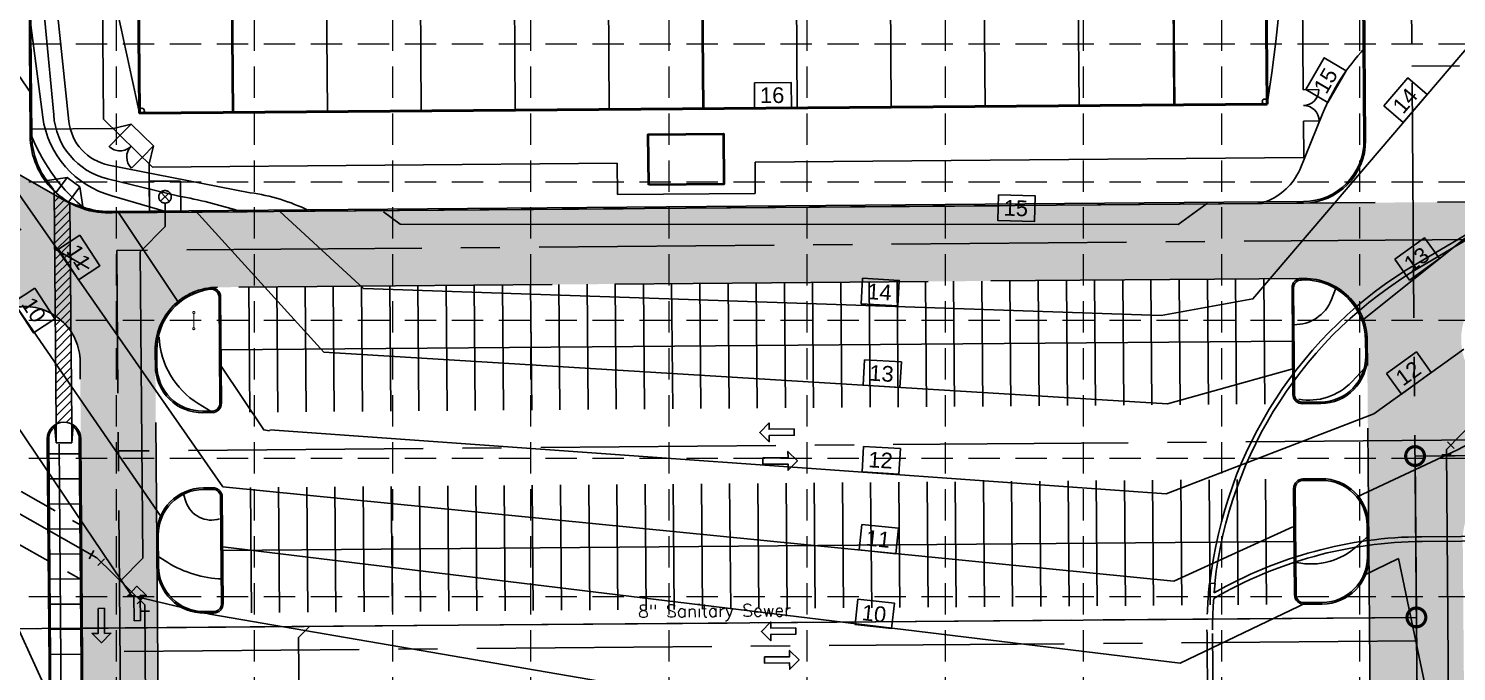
# Model space of a CAD drawing. Header units: feet. Extents: x 2467609 to 2470436, y 7119976 to 7121745.
# Drawn here: x 2468465.2 to 2468921, y 7121145.3 to 7121350.5 of the extents above; entities that cross this region are included whole.
import ezdxf
from ezdxf.enums import TextEntityAlignment as Align

# ---------------------------------------------------------------- set-up
doc = ezdxf.new("R2010")
doc.units = ezdxf.units.FT
doc.header["$LTSCALE"] = 100
doc.header["$MEASUREMENT"] = 0
for name, pattern in [('06117 BASE$0$CENTER2', [1.125, 0.75, -0.125, 0.125, -0.125]), ('06117 BASE$0$STRIPE', [1.2, 1, -0.2]), ('06117 WS Base$0$DASHED_SS3', [1.1, 1, -0.1]), ('06117 WS Base$0$HIDDEN', [0.375, 0.25, -0.125]), ('06117 WS Base$0$HIDDEN2', [0.1875, 0.125, -0.0625]), ('HIDDEN', [0.375, 0.25, -0.125]), ('SDASH', [0.15, 0.1, -0.05]), ('STRIPE', [1.2, 1, -0.2])]:
    doc.linetypes.add(name, pattern=pattern)
for name, color, linetype in [('06117 BASE$0$BLDG-Exterior', 3, 'Continuous'), ('06117 BASE$0$firelane', 8, '06117 BASE$0$STRIPE'), ('06117 BASE$0$foot-pract', 253, 'Continuous'), ('06117 BASE$0$SITE-Fence', 8, '06117 BASE$0$FENCELINE4'), ('06117 WS Base$0$CPFIT', 7, 'Continuous'), ('06117 WS Base$0$CPSEWER', 7, '06117 WS Base$0$DASHED_SS3'), ('06117 WS Base$0$CPWATER', 7, 'Continuous'), ('06117 WS Base$0$LINE-A', 1, 'Continuous'), ('06117 WS Base$0$LINE-C', 1, 'Continuous'), ('06117 WS Base$0$Wtr Esmt', 8, '06117 WS Base$0$HIDDEN'), ('06117 WS Base$0$WTR-ESMT', 8, '06117 WS Base$0$HIDDEN2'), ('CPCONT', 253, 'Continuous'), ('FIRELANE-HATCH', 253, 'STRIPE'), ('GRID', 254, 'HIDDEN'), ('proposed ec', 6, 'SDASH')]:
    doc.layers.add(name, color=color, linetype=linetype)
for name, color, linetype, lineweight in [('06117 BASE$0$C-Fence', 8, '06117 BASE$0$FENCELINE4', 40), ('06117 BASE$0$C-sidewk-strip', 253, 'Continuous', 25), ('06117 BASE$0$C-Site-Dir-Sign', 253, 'Continuous', 18), ('06117 BASE$0$CPCL', 253, '06117 BASE$0$CENTER2', 25), ('06117 BASE$0$CPCURB', 8, 'Continuous', 25), ('06117 BASE$0$CPCURB2', 8, 'Continuous', 25), ('06117 BASE$0$CPSTRIPE', 253, 'Continuous', 25), ('06117 BASE$0$CPWALK', 8, 'Continuous', 25), ('06117 BASE$0$DIR-ARROW', 8, 'Continuous', 25), ('06117 BASE$0$X-Hevy', 253, 'Continuous', 50), ('06117 BASE$0$X-Lite', 253, 'Continuous', 25)]:
    doc.layers.add(name, color=color, linetype=linetype, lineweight=lineweight)
doc.styles.add('06117 BASE$0$Standard', font='romans.shx')
doc.styles.add('C80', font='SIMPLEX.shx', dxfattribs={"height": 8})
doc.styles.get("Standard").update_dxf_attribs({"font": 'ARIAL.TTF'})
doc.linetypes.add('06117 BASE$0$FENCELINE4', pattern='A,0.5,-0.05,["x",06117 BASE$0$Standard,S=0.16,R=0,X=-0.02,Y=-0.05],-0.15', length=0.7)
pattern_1 = [(45, (0, 0), (-1.32582521472, 1.32582521472), [])]

# ---------------------------------------------------------------- blocks, each defined once
blk = doc.blocks.new('06117 BASE$0$A$C13620719')
at = {"layer": '06117 BASE$0$X-Hevy'}
for p, q in [((-4140, 0), (180, 0)), ((-4140, -1920), (-4140, 0)), ((180, -1920), (180, 0)), ((180, -1920), (-4140, -1920))]:
    blk.add_line(p, q, dxfattribs=at)
at = {"layer": '06117 BASE$0$X-Lite'}
for p, q in [((-3783, -1920), (-3783, 0)), ((-3780, -1920), (-3780, 0)), ((-3420, -1920), (-3420, 0)), ((-3060, -1920), (-3060, 0)), ((-2340, -1920), (-2340, 0)), ((-1978.5, -1920), (-1978.5, 0)), ((-1620, -1920), (-1620, 0)), ((-1260, -1920), (-1260, 0)), ((-540, -1920), (-540, 0)), ((-177, -1920), (-177, 0)), ((-174, -1920), (-174, 0)), ((-2700, -1920), (-2700, 0)), ((-1981.5, -1920), (-1981.5, 0)), ((-900, -1920), (-900, 0)), ((-3799, -640), (-3763, -640)), ((-3438, -640), (-3402, -640)), ((-3078, -640), (-3042, -640)), ((-3075, -640), (-3039, -640)), ((-2718, -640), (-2682, -640)), ((-2358, -640), (-2322, -640)), ((-2355, -640), (-2319, -640)), ((-1998, -640), (-1962, -640)), ((-1638, -640), (-1602, -640)), ((-1635, -640), (-1599, -640)), ((-1278, -640), (-1242, -640)), ((-918, -640), (-882, -640)), ((-915, -640), (-879, -640)), ((-558, -640), (-522, -640)), ((-194, -640), (-158, -640)), ((-4140, -711.9), (-4140, -711.9)), ((-4158, -816), (-4122, -816)), ((198, -816), (162, -816)), ((-4140, -966.9), (-4140, -966.9)), ((-4158, -1104), (-4122, -1104)), ((198, -1104), (162, -1104)), ((-3799, -1280), (-3763, -1280)), ((-3438, -1280), (-3402, -1280)), ((-3078, -1280), (-3042, -1280)), ((-3075, -1280), (-3039, -1280)), ((-2718, -1280), (-2682, -1280)), ((-2358, -1280), (-2322, -1280)), ((-2355, -1280), (-2319, -1280)), ((-1998, -1280), (-1962, -1280)), ((-1638, -1280), (-1602, -1280)), ((-1635, -1280), (-1599, -1280)), ((-1278, -1280), (-1242, -1280)), ((-918, -1280), (-882, -1280)), ((-915, -1280), (-879, -1280)), ((-558, -1280), (-522, -1280)), ((-194, -1280), (-158, -1280))]:
    blk.add_line(p, q, dxfattribs=at)
blk = doc.blocks.new('06117 BASE$0$A$C1C345372-flat-8')
at = {"layer": '06117 BASE$0$C-Site-Dir-Sign', "const_width": 0.333}
blk.add_lwpolyline([(2.19, 4.89), (-0.02, 0.97)], dxfattribs=at)
for points in [[(2.65, 5.01, -1), (2.07, 5.34, -1)], [(0.1, 0.52, 1), (-0.48, 0.85, 1)]]:
    blk.add_lwpolyline(points, format="xyb", close=True, dxfattribs=at)

msp = doc.modelspace()

# ---------------------------------------------------------------- hatches: boundary and pattern name
at = {"layer": '06117 BASE$0$CPSTRIPE'}
h = msp.add_hatch(dxfattribs=at)
h.set_pattern_fill('ANSI31', color=256, scale=15, style=0)
h.set_pattern_definition(pattern_1)
h.paths.add_polyline_path([(2468478.39, 7121294.91, -0.062982), (2468473.36, 7121298.66), (2468473.51, 7121280.26), (2468478.53, 7121277.41)])
h.paths.add_polyline_path([(2468478.53, 7121277.41), (2468473.51, 7121280.26), (2468473.96, 7121224.26, -0.248269), (2468478.96, 7121224.3)])
h = msp.add_hatch(dxfattribs=at)
h.set_pattern_fill('ANSI31', color=256, scale=15, style=0)
h.set_pattern_definition(pattern_1)
h.paths.add_polyline_path([(2468478.39, 7121294.91, -0.062982), (2468473.36, 7121298.66), (2468473.51, 7121280.26), (2468478.53, 7121277.41)])
h.paths.add_polyline_path([(2468478.53, 7121277.41), (2468473.51, 7121280.26), (2468473.96, 7121224.26, -0.248269), (2468478.96, 7121224.3)])
at = {"layer": 'FIRELANE-HATCH'}
h = msp.add_hatch(color=9, dxfattribs=at)
h.paths.add_polyline_path([(2468922.97, 7121187.19, -0.414214), (2468942.81, 7121207.35), (2469278.26, 7121210.08), (2469277.9, 7121254.08, -0.414214), (2469297.74, 7121274.24), (2469375.13, 7121274.87, -0.137354), (2469390.75, 7121270.64), (2469629.71, 7121128.09, -0.261956), (2469644.34, 7121102.57), (2469645.12, 7121007.13, 0.414214), (2469699.55, 7120953.58), (2469751.67, 7120954, 0.261956), (2469797.6, 7120980.33), (2469803.18, 7120989.68, 0.414214), (2469784.47, 7121063.72), (2469403.04, 7121291.25, 0.137354), (2469374.94, 7121298.87), (2468491.92, 7121291.68, -0.131652), (2468476.89, 7121295.58), (2468199.89, 7121452.51, -0.072593), (2468186.2, 7121463.15, 0.206219), (2468142.45, 7121481.57), (2467847.8, 7121479.17), (2467848.23, 7121449.17), (2468142.69, 7121451.57, -0.577353), (2468169.04, 7121406.78), (2467935.49, 7120994.55, -0.266268), (2467909.82, 7120979.34), (2467855.02, 7120978.55), (2467855.45, 7120948.56), (2467910.25, 7120949.35, 0.266268), (2467961.59, 7120979.76), (2468192.67, 7121387.64, -0.414214), (2468233.56, 7121398.96), (2468336.11, 7121340.86, -0.414214), (2468347.43, 7121299.97), (2468320.22, 7121251.95, 0.414214), (2468338.7, 7121185.16), (2468373.42, 7121165.49, 0.57735), (2468446.57, 7121208.52), (2468446.28, 7121243.96, -1), (2468481.65, 7121244.25), (2468482.67, 7121118.6, 0.414214), (2468532.07, 7121070), (2468873.9, 7121072.79, -0.414214), (2468894.07, 7121052.95), (2468895.4, 7120889.72), (2468884.83, 7120735.24, -0.392002), (2468855.14, 7120707.29), (2468450.27, 7120703.99, -0.131652), (2468375.11, 7120723.48), (2468264.21, 7120786.31, 0.463862), (2468102.32, 7120726.63, 0.45081), (2468173.2, 7120596.29), (2468276.95, 7120572.47, -0.347281), (2468315.76, 7120524.14), (2468315.82, 7120517.93), (2468339.81, 7120518.12), (2468339.76, 7120524.34, 0.347281), (2468282.32, 7120595.86), (2468178.57, 7120619.68, -0.45081), (2468124.87, 7120718.42, -0.463862), (2468252.38, 7120765.43), (2468363.28, 7120702.6, 0.131652), (2468450.47, 7120679.99), (2468832.08, 7120683.1, -0.414214), (2468867.36, 7120648.39), (2468868.39, 7120522.43), (2468892.38, 7120522.62), (2468891.26, 7120660.62), (2468903.26, 7120660.72), (2468904.38, 7120522.72), (2468928.38, 7120522.92)])
h.paths.add_polyline_path([(2468873.66, 7121102.78), (2468531.82, 7121100, -0.414214), (2468506.62, 7121124.8), (2468505.62, 7121247.79, -0.414214), (2468525.46, 7121267.95), (2468872.29, 7121270.78, -0.414214), (2468892.45, 7121250.94), (2468893.5, 7121122.95, -0.414214)], flags=16)
h.paths.add_polyline_path([(2468942.29, 7121271.35), (2469233.74, 7121273.72, -1), (2469234.06, 7121233.72), (2468942.62, 7121231.35, -1)], flags=16)
h.paths.add_polyline_path([(2468385.25, 7121186.37), (2468350.53, 7121206.04, -0.414214), (2468341.1, 7121240.12), (2468370.77, 7121292.49, -0.414214), (2468404.85, 7121301.92), (2468409.33, 7121299.38, -0.267949), (2468422.01, 7121277.83), (2468422.57, 7121208.33, -0.57735)], flags=16)
h.paths.add_polyline_path([(2469698.85, 7121086.85), (2469772.17, 7121043.11, -0.414214), (2469782.57, 7121001.98), (2469776.99, 7120992.63, -0.261956), (2469751.47, 7120978), (2469699.36, 7120977.57, -0.414214), (2469669.11, 7121007.33), (2469668.61, 7121069.51, -0.584841)], flags=16)

# ---------------------------------------------------------------- linework, layer by layer
at = {"layer": '06117 BASE$0$C-Fence', "linetype": 'Continuous'}
msp.add_lwpolyline([(2468663.13, 7121300.7), (2468663, 7121316.7), (2468687, 7121316.9), (2468687.13, 7121300.9)], close=True, dxfattribs=at)
msp.add_lwpolyline([(2468663.13, 7121300.7), (2468663, 7121316.7), (2468687, 7121316.9), (2468687.13, 7121300.9)], close=True, dxfattribs=at)
at = {"layer": '06117 BASE$0$C-sidewk-strip'}
for p, q in [((2468481.39, 7121214.83), (2468471.64, 7121214.75)), ((2468481.39, 7121214.83), (2468471.64, 7121214.75)), ((2468476.32, 7121049.73), (2468474.95, 7121217.84)), ((2468476.32, 7121049.73), (2468474.95, 7121217.84)), ((2468481.45, 7121206.83), (2468471.71, 7121206.75)), ((2468481.45, 7121206.83), (2468471.71, 7121206.75)), ((2468481.52, 7121198.83), (2468471.77, 7121198.75)), ((2468481.52, 7121198.83), (2468471.77, 7121198.75)), ((2468481.58, 7121190.83), (2468471.84, 7121190.75)), ((2468481.58, 7121190.83), (2468471.84, 7121190.75)), ((2468481.65, 7121182.83), (2468471.9, 7121182.75)), ((2468481.65, 7121182.83), (2468471.9, 7121182.75)), ((2468481.71, 7121174.83), (2468471.97, 7121174.75)), ((2468481.71, 7121174.83), (2468471.97, 7121174.75)), ((2468481.78, 7121166.83), (2468472.03, 7121166.75)), ((2468481.78, 7121166.83), (2468472.03, 7121166.75)), ((2468481.84, 7121158.83), (2468472.1, 7121158.75)), ((2468481.84, 7121158.83), (2468472.1, 7121158.75)), ((2468481.91, 7121150.83), (2468472.16, 7121150.75)), ((2468481.91, 7121150.83), (2468472.16, 7121150.75))]:
    msp.add_line(p, q, dxfattribs=at)
at = {"layer": '06117 BASE$0$CPCL'}
for p, q in [((2468911.98, 7120695.75), (2468905.89, 7121442.56)), ((2468911.98, 7120695.75), (2468905.89, 7121442.56)), ((2468201.8, 7121434.19), (2468493.45, 7121268.96)), ((2468201.8, 7121434.19), (2468493.45, 7121268.96)), ((2469259.45, 7121341.43), (2468906.74, 7121338.56)), ((2469259.45, 7121341.43), (2468906.74, 7121338.56)), ((2469265.64, 7121285.98), (2468493.36, 7121279.69)), ((2469265.64, 7121285.98), (2468493.36, 7121279.69)), ((2468494.65, 7121121.7), (2468493.36, 7121279.69)), ((2468494.65, 7121121.7), (2468493.36, 7121279.69)), ((2469266.16, 7121221.98), (2468493.88, 7121215.7)), ((2469266.16, 7121221.98), (2468493.88, 7121215.7)), ((2468908.24, 7121155.07), (2468494.4, 7121151.7)), ((2468908.24, 7121155.07), (2468494.4, 7121151.7))]:
    msp.add_line(p, q, dxfattribs=at)
at = {"layer": '06117 BASE$0$CPCURB'}
for p, q in [((2468891.93, 7121314.94), (2468890.89, 7121442.44)), ((2468891.93, 7121314.94), (2468890.89, 7121442.44)), ((2468465.69, 7121316.47), (2468464.69, 7121440.2)), ((2468465.69, 7121316.47), (2468464.69, 7121440.2)), ((2468872.1, 7121294.78), (2468490.9, 7121291.67)), ((2468872.1, 7121294.78), (2468490.9, 7121291.67)), ((2468872.29, 7121270.78), (2468871.44, 7121270.77)), ((2468872.29, 7121270.78), (2468871.44, 7121270.77)), ((2468526.76, 7121230.96), (2468526.48, 7121264.84)), ((2468526.76, 7121230.96), (2468526.48, 7121264.84)), ((2468868.75, 7121233.75), (2468868.47, 7121267.75)), ((2468868.75, 7121233.75), (2468868.47, 7121267.75)), ((2468892.49, 7121245.94), (2468892.45, 7121250.94)), ((2468892.49, 7121245.94), (2468892.45, 7121250.94)), ((2468505.66, 7121242.79), (2468505.62, 7121247.79)), ((2468505.66, 7121242.79), (2468505.62, 7121247.79)), ((2468523.78, 7121227.94), (2468520.78, 7121227.92)), ((2468523.78, 7121227.94), (2468520.78, 7121227.92)), ((2468877.62, 7121230.82), (2468871.77, 7121230.77)), ((2468877.62, 7121230.82), (2468871.77, 7121230.77)), ((2468472.03, 7121111.87), (2468471.16, 7121219.51)), ((2468472.03, 7121111.87), (2468471.16, 7121219.51)), ((2468482.78, 7121105.6), (2468481.85, 7121219.6)), ((2468482.78, 7121105.6), (2468481.85, 7121219.6)), ((2468877.81, 7121206.82), (2468871.97, 7121206.77)), ((2468877.81, 7121206.82), (2468871.97, 7121206.77)), ((2468523.98, 7121203.94), (2468520.98, 7121203.92)), ((2468523.98, 7121203.94), (2468520.98, 7121203.92)), ((2468527.28, 7121166.97), (2468527, 7121200.96)), ((2468527.28, 7121166.97), (2468527, 7121200.96)), ((2468869.27, 7121169.75), (2468868.99, 7121203.75)), ((2468869.27, 7121169.75), (2468868.99, 7121203.75)), ((2468893.02, 7121181.94), (2468892.93, 7121191.94)), ((2468893.02, 7121181.94), (2468892.93, 7121191.94)), ((2468506.18, 7121178.79), (2468506.1, 7121188.79)), ((2468506.18, 7121178.79), (2468506.1, 7121188.79)), ((2468524.3, 7121163.94), (2468521.3, 7121163.92)), ((2468524.3, 7121163.94), (2468521.3, 7121163.92)), ((2468878.14, 7121166.82), (2468872.29, 7121166.78)), ((2468878.14, 7121166.82), (2468872.29, 7121166.78))]:
    msp.add_line(p, q, dxfattribs=at)
for centre, radius, start, end in [((2468490.69, 7121316.67), 25, 180.4665, 270.4665), ((2468490.69, 7121316.67), 25, 180.4665, 270.4665), ((2468871.93, 7121314.78), 20, 270.4665, 0.4665), ((2468871.93, 7121314.78), 20, 270.4665, 0.4665), ((2468871.47, 7121267.77), 3, 90.4665, 180.4665), ((2468871.47, 7121267.77), 3, 90.4665, 180.4665), ((2468872.45, 7121250.78), 20, 0.4665, 90.4665), ((2468872.45, 7121250.78), 20, 0.4665, 90.4665), ((2468525.62, 7121247.96), 20, 97.2229, 180.4665), ((2468525.62, 7121247.96), 20, 97.2229, 180.4665), ((2468523.48, 7121264.82), 3, 0.4665, 97.2229), ((2468523.48, 7121264.82), 3, 0.4665, 97.2229), ((2468520.66, 7121242.91), 15, 180.4665, 270.4665), ((2468520.66, 7121242.91), 15, 180.4665, 270.4665), ((2468877.5, 7121245.82), 15, 270.4665, 0.4665), ((2468877.5, 7121245.82), 15, 270.4665, 0.4665), ((2468871.75, 7121233.77), 3, 180.4665, 270.4665), ((2468871.75, 7121233.77), 3, 180.4665, 270.4665), ((2468523.76, 7121230.94), 3, 270.4665, 0.4665), ((2468523.76, 7121230.94), 3, 270.4665, 0.4665), ((2468476.5, 7121219.55), 5.35, 0.4665, 180.4665), ((2468476.5, 7121219.55), 5.35, 0.4665, 180.4665), ((2468871.99, 7121203.77), 3, 90.4665, 180.4665), ((2468871.99, 7121203.77), 3, 90.4665, 180.4665), ((2468877.93, 7121191.82), 15, 0.4665, 90.4665), ((2468877.93, 7121191.82), 15, 0.4665, 90.4665), ((2468521.1, 7121188.92), 15, 90.4665, 180.4665), ((2468521.1, 7121188.92), 15, 90.4665, 180.4665), ((2468524, 7121200.94), 3, 0.4665, 90.4665), ((2468524, 7121200.94), 3, 0.4665, 90.4665), ((2468521.18, 7121178.92), 15, 180.4665, 270.4665), ((2468521.18, 7121178.92), 15, 180.4665, 270.4665), ((2468878.02, 7121181.82), 15, 270.4665, 0.4665), ((2468878.02, 7121181.82), 15, 270.4665, 0.4665), ((2468872.27, 7121169.78), 3, 180.4665, 270.4665), ((2468872.27, 7121169.78), 3, 180.4665, 270.4665), ((2468524.28, 7121166.94), 3, 270.4665, 0.4665), ((2468524.28, 7121166.94), 3, 270.4665, 0.4665)]:
    msp.add_arc(centre, radius, start, end, dxfattribs=at)
at = {"layer": '06117 BASE$0$CPCURB2'}
for p, q in [((2468891.43, 7121314.94), (2468890.39, 7121442.43)), ((2468891.43, 7121314.94), (2468890.39, 7121442.43)), ((2468466.19, 7121316.47), (2468465.19, 7121440.2)), ((2468466.19, 7121316.47), (2468465.19, 7121440.2)), ((2468872.09, 7121295.28), (2468490.89, 7121292.17)), ((2468872.09, 7121295.28), (2468490.89, 7121292.17)), ((2468872.3, 7121270.28), (2468871.45, 7121270.27)), ((2468872.3, 7121270.28), (2468871.45, 7121270.27)), ((2468526.26, 7121230.96), (2468525.98, 7121264.84)), ((2468526.26, 7121230.96), (2468525.98, 7121264.84)), ((2468869.25, 7121233.75), (2468868.97, 7121267.75)), ((2468869.25, 7121233.75), (2468868.97, 7121267.75)), ((2468891.99, 7121245.94), (2468891.95, 7121250.94)), ((2468891.99, 7121245.94), (2468891.95, 7121250.94)), ((2468506.16, 7121242.8), (2468506.12, 7121247.8)), ((2468506.16, 7121242.8), (2468506.12, 7121247.8)), ((2468523.78, 7121228.44), (2468520.78, 7121228.42)), ((2468523.78, 7121228.44), (2468520.78, 7121228.42)), ((2468877.61, 7121231.32), (2468871.77, 7121231.27)), ((2468877.61, 7121231.32), (2468871.77, 7121231.27)), ((2468472.53, 7121111.87), (2468471.66, 7121219.51)), ((2468472.53, 7121111.87), (2468471.66, 7121219.51)), ((2468482.28, 7121105.6), (2468481.35, 7121219.59)), ((2468482.28, 7121105.6), (2468481.35, 7121219.59)), ((2468877.82, 7121206.32), (2468871.97, 7121206.27)), ((2468877.82, 7121206.32), (2468871.97, 7121206.27)), ((2468523.98, 7121203.44), (2468520.98, 7121203.42)), ((2468523.98, 7121203.44), (2468520.98, 7121203.42)), ((2468526.78, 7121166.96), (2468526.5, 7121200.96)), ((2468526.78, 7121166.96), (2468526.5, 7121200.96)), ((2468869.77, 7121169.75), (2468869.49, 7121203.75)), ((2468869.77, 7121169.75), (2468869.49, 7121203.75)), ((2468892.52, 7121181.94), (2468892.43, 7121191.94)), ((2468892.52, 7121181.94), (2468892.43, 7121191.94)), ((2468506.68, 7121178.8), (2468506.6, 7121188.8)), ((2468506.68, 7121178.8), (2468506.6, 7121188.8)), ((2468524.3, 7121164.44), (2468521.3, 7121164.42)), ((2468524.3, 7121164.44), (2468521.3, 7121164.42)), ((2468878.13, 7121167.32), (2468872.29, 7121167.28)), ((2468878.13, 7121167.32), (2468872.29, 7121167.28))]:
    msp.add_line(p, q, dxfattribs=at)
for centre, radius, start, end in [((2468490.69, 7121316.67), 24.5, 180.4665, 216.8595), ((2468490.69, 7121316.67), 24.5, 180.4665, 216.8595), ((2468871.93, 7121314.78), 19.5, 270.4665, 0.4665), ((2468871.93, 7121314.78), 19.5, 270.4665, 0.4665), ((2468520.76, 7121335.66), 60.01, 214.1413, 218.7207), ((2468520.76, 7121335.66), 60.01, 214.1413, 218.7207), ((2468495.83, 7121339.39), 47.7, 248.001, 253.7626), ((2468495.83, 7121339.39), 47.7, 248.001, 253.7626), ((2468490.69, 7121316.67), 24.5, 250.4533, 270.4665), ((2468490.69, 7121316.67), 24.5, 250.4533, 270.4665), ((2468871.47, 7121267.77), 2.5, 90.4665, 180.4665), ((2468871.47, 7121267.77), 2.5, 90.4665, 180.4665), ((2468872.45, 7121250.78), 19.5, 0.4665, 90.4665), ((2468872.45, 7121250.78), 19.5, 0.4665, 90.4665), ((2468525.62, 7121247.96), 19.5, 97.2229, 180.4665), ((2468525.62, 7121247.96), 19.5, 97.2229, 180.4665), ((2468523.48, 7121264.82), 2.5, 0.4665, 97.2229), ((2468523.48, 7121264.82), 2.5, 0.4665, 97.2229), ((2468520.66, 7121242.91), 14.5, 180.4665, 270.4665), ((2468520.66, 7121242.91), 14.5, 180.4665, 270.4665), ((2468877.5, 7121245.82), 14.5, 270.4665, 0.4665), ((2468877.5, 7121245.82), 14.5, 270.4665, 0.4665), ((2468871.75, 7121233.77), 2.5, 180.4665, 270.4665), ((2468871.75, 7121233.77), 2.5, 180.4665, 270.4665), ((2468523.76, 7121230.94), 2.5, 270.4665, 0.4665), ((2468523.76, 7121230.94), 2.5, 270.4665, 0.4665), ((2468476.5, 7121219.55), 4.85, 127.9431, 180.4665), ((2468476.5, 7121219.55), 4.85, 127.9431, 180.4665), ((2468476.5, 7121219.55), 4.85, 0.4665, 52.99), ((2468476.5, 7121219.55), 4.85, 0.4665, 52.99), ((2468871.99, 7121203.77), 2.5, 90.4665, 180.4665), ((2468871.99, 7121203.77), 2.5, 90.4665, 180.4665), ((2468877.93, 7121191.82), 14.5, 0.4665, 90.4665), ((2468877.93, 7121191.82), 14.5, 0.4665, 90.4665), ((2468521.1, 7121188.92), 14.5, 90.4665, 180.4665), ((2468521.1, 7121188.92), 14.5, 90.4665, 180.4665), ((2468524, 7121200.94), 2.5, 0.4665, 90.4665), ((2468524, 7121200.94), 2.5, 0.4665, 90.4665), ((2468521.18, 7121178.92), 14.5, 180.4665, 270.4665), ((2468521.18, 7121178.92), 14.5, 180.4665, 270.4665), ((2468878.02, 7121181.82), 14.5, 270.4665, 0.4665), ((2468878.02, 7121181.82), 14.5, 270.4665, 0.4665), ((2468872.27, 7121169.78), 2.5, 180.4665, 270.4665), ((2468872.27, 7121169.78), 2.5, 180.4665, 270.4665), ((2468524.28, 7121166.94), 2.5, 270.4665, 0.4665), ((2468524.28, 7121166.94), 2.5, 270.4665, 0.4665)]:
    msp.add_arc(centre, radius, start, end, dxfattribs=at)
at = {"layer": '06117 BASE$0$CPSTRIPE'}
for p, q in [((2468473.96, 7121224.26), (2468473.36, 7121298.66)), ((2468473.96, 7121224.26), (2468473.36, 7121298.66)), ((2468478.96, 7121224.3), (2468478.39, 7121294.91)), ((2468478.96, 7121224.3), (2468478.39, 7121294.91)), ((2468625.78, 7121228.77), (2468625.45, 7121268.77)), ((2468625.78, 7121228.77), (2468625.45, 7121268.77)), ((2468634.78, 7121228.84), (2468634.45, 7121268.84)), ((2468634.78, 7121228.84), (2468634.45, 7121268.84)), ((2468643.78, 7121228.92), (2468643.45, 7121268.92)), ((2468643.78, 7121228.92), (2468643.45, 7121268.92)), ((2468652.78, 7121228.99), (2468652.45, 7121268.99)), ((2468652.78, 7121228.99), (2468652.45, 7121268.99)), ((2468661.78, 7121229.06), (2468661.45, 7121269.06)), ((2468661.78, 7121229.06), (2468661.45, 7121269.06)), ((2468670.78, 7121229.14), (2468670.45, 7121269.14)), ((2468670.78, 7121229.14), (2468670.45, 7121269.14)), ((2468679.78, 7121229.21), (2468679.45, 7121269.21)), ((2468679.78, 7121229.21), (2468679.45, 7121269.21)), ((2468688.78, 7121229.28), (2468688.45, 7121269.28)), ((2468688.78, 7121229.28), (2468688.45, 7121269.28)), ((2468697.78, 7121229.36), (2468697.45, 7121269.35)), ((2468697.78, 7121229.36), (2468697.45, 7121269.35)), ((2468706.78, 7121229.43), (2468706.45, 7121269.43)), ((2468706.78, 7121229.43), (2468706.45, 7121269.43)), ((2468715.77, 7121229.5), (2468715.45, 7121269.5)), ((2468715.77, 7121229.5), (2468715.45, 7121269.5)), ((2468724.77, 7121229.58), (2468724.45, 7121269.57)), ((2468724.77, 7121229.58), (2468724.45, 7121269.57)), ((2468733.77, 7121229.65), (2468733.45, 7121269.65)), ((2468733.77, 7121229.65), (2468733.45, 7121269.65)), ((2468742.77, 7121229.72), (2468742.45, 7121269.72)), ((2468742.77, 7121229.72), (2468742.45, 7121269.72)), ((2468751.77, 7121229.8), (2468751.45, 7121269.79)), ((2468751.77, 7121229.8), (2468751.45, 7121269.79)), ((2468760.77, 7121229.87), (2468760.45, 7121269.87)), ((2468760.77, 7121229.87), (2468760.45, 7121269.87)), ((2468769.77, 7121229.94), (2468769.45, 7121269.94)), ((2468769.77, 7121229.94), (2468769.45, 7121269.94)), ((2468778.77, 7121230.02), (2468778.45, 7121270.01)), ((2468778.77, 7121230.02), (2468778.45, 7121270.01)), ((2468787.77, 7121230.09), (2468787.45, 7121270.09)), ((2468787.77, 7121230.09), (2468787.45, 7121270.09)), ((2468796.77, 7121230.16), (2468796.45, 7121270.16)), ((2468796.77, 7121230.16), (2468796.45, 7121270.16)), ((2468805.77, 7121230.24), (2468805.45, 7121270.23)), ((2468805.77, 7121230.24), (2468805.45, 7121270.23)), ((2468814.77, 7121230.31), (2468814.45, 7121270.31)), ((2468814.77, 7121230.31), (2468814.45, 7121270.31)), ((2468823.77, 7121230.38), (2468823.45, 7121270.38)), ((2468823.77, 7121230.38), (2468823.45, 7121270.38)), ((2468832.77, 7121230.46), (2468832.45, 7121270.45)), ((2468832.77, 7121230.46), (2468832.45, 7121270.45)), ((2468841.77, 7121230.53), (2468841.45, 7121270.53)), ((2468841.77, 7121230.53), (2468841.45, 7121270.53)), ((2468850.77, 7121230.6), (2468850.44, 7121270.6)), ((2468850.77, 7121230.6), (2468850.44, 7121270.6)), ((2468859.77, 7121230.68), (2468859.44, 7121270.67)), ((2468859.77, 7121230.68), (2468859.44, 7121270.67)), ((2468535.78, 7121228.04), (2468535.46, 7121268.04)), ((2468535.78, 7121228.04), (2468535.46, 7121268.04)), ((2468544.78, 7121228.11), (2468544.45, 7121268.11)), ((2468544.78, 7121228.11), (2468544.45, 7121268.11)), ((2468553.78, 7121228.18), (2468553.45, 7121268.18)), ((2468553.78, 7121228.18), (2468553.45, 7121268.18)), ((2468562.78, 7121228.26), (2468562.45, 7121268.26)), ((2468562.78, 7121228.26), (2468562.45, 7121268.26)), ((2468571.78, 7121228.33), (2468571.45, 7121268.33)), ((2468571.78, 7121228.33), (2468571.45, 7121268.33)), ((2468580.78, 7121228.4), (2468580.45, 7121268.4)), ((2468580.78, 7121228.4), (2468580.45, 7121268.4)), ((2468589.78, 7121228.48), (2468589.45, 7121268.48)), ((2468589.78, 7121228.48), (2468589.45, 7121268.48)), ((2468598.78, 7121228.55), (2468598.45, 7121268.55)), ((2468598.78, 7121228.55), (2468598.45, 7121268.55)), ((2468607.78, 7121228.62), (2468607.45, 7121268.62)), ((2468607.78, 7121228.62), (2468607.45, 7121268.62)), ((2468616.78, 7121228.7), (2468616.45, 7121268.7)), ((2468616.78, 7121228.7), (2468616.45, 7121268.7)), ((2468868.61, 7121250.75), (2468526.62, 7121247.96)), ((2468868.61, 7121250.75), (2468526.62, 7121247.96)), ((2468653.3, 7121164.99), (2468652.97, 7121204.99)), ((2468653.3, 7121164.99), (2468652.97, 7121204.99)), ((2468662.3, 7121165.07), (2468661.97, 7121205.06)), ((2468662.3, 7121165.07), (2468661.97, 7121205.06)), ((2468671.3, 7121165.14), (2468670.97, 7121205.14)), ((2468671.3, 7121165.14), (2468670.97, 7121205.14)), ((2468680.3, 7121165.21), (2468679.97, 7121205.21)), ((2468680.3, 7121165.21), (2468679.97, 7121205.21)), ((2468689.3, 7121165.29), (2468688.97, 7121205.28)), ((2468689.3, 7121165.29), (2468688.97, 7121205.28)), ((2468698.3, 7121165.36), (2468697.97, 7121205.36)), ((2468698.3, 7121165.36), (2468697.97, 7121205.36)), ((2468707.3, 7121165.43), (2468706.97, 7121205.43)), ((2468707.3, 7121165.43), (2468706.97, 7121205.43)), ((2468716.3, 7121165.5), (2468715.97, 7121205.5)), ((2468716.3, 7121165.5), (2468715.97, 7121205.5)), ((2468725.3, 7121165.58), (2468724.97, 7121205.58)), ((2468725.3, 7121165.58), (2468724.97, 7121205.58)), ((2468734.3, 7121165.65), (2468733.97, 7121205.65)), ((2468734.3, 7121165.65), (2468733.97, 7121205.65)), ((2468743.3, 7121165.72), (2468742.97, 7121205.72)), ((2468743.3, 7121165.72), (2468742.97, 7121205.72)), ((2468752.29, 7121165.8), (2468751.97, 7121205.8)), ((2468752.29, 7121165.8), (2468751.97, 7121205.8)), ((2468761.29, 7121165.87), (2468760.97, 7121205.87)), ((2468761.29, 7121165.87), (2468760.97, 7121205.87)), ((2468770.29, 7121165.94), (2468769.97, 7121205.94)), ((2468770.29, 7121165.94), (2468769.97, 7121205.94)), ((2468779.29, 7121166.02), (2468778.97, 7121206.02)), ((2468779.29, 7121166.02), (2468778.97, 7121206.02)), ((2468788.29, 7121166.09), (2468787.97, 7121206.09)), ((2468788.29, 7121166.09), (2468787.97, 7121206.09)), ((2468797.29, 7121166.16), (2468796.97, 7121206.16)), ((2468797.29, 7121166.16), (2468796.97, 7121206.16)), ((2468806.29, 7121166.24), (2468805.97, 7121206.24)), ((2468806.29, 7121166.24), (2468805.97, 7121206.24)), ((2468815.29, 7121166.31), (2468814.97, 7121206.31)), ((2468815.29, 7121166.31), (2468814.97, 7121206.31)), ((2468824.29, 7121166.38), (2468823.97, 7121206.38)), ((2468824.29, 7121166.38), (2468823.97, 7121206.38)), ((2468833.29, 7121166.46), (2468832.97, 7121206.46)), ((2468833.29, 7121166.46), (2468832.97, 7121206.46)), ((2468842.29, 7121166.53), (2468841.97, 7121206.53)), ((2468842.29, 7121166.53), (2468841.97, 7121206.53)), ((2468851.29, 7121166.6), (2468850.97, 7121206.6)), ((2468851.29, 7121166.6), (2468850.97, 7121206.6)), ((2468860.29, 7121166.68), (2468859.97, 7121206.68)), ((2468860.29, 7121166.68), (2468859.97, 7121206.68)), ((2468536.3, 7121164.04), (2468535.98, 7121204.04)), ((2468536.3, 7121164.04), (2468535.98, 7121204.04)), ((2468545.3, 7121164.11), (2468544.98, 7121204.11)), ((2468545.3, 7121164.11), (2468544.98, 7121204.11)), ((2468554.3, 7121164.19), (2468553.98, 7121204.18)), ((2468554.3, 7121164.19), (2468553.98, 7121204.18)), ((2468563.3, 7121164.26), (2468562.98, 7121204.26)), ((2468563.3, 7121164.26), (2468562.98, 7121204.26)), ((2468572.3, 7121164.33), (2468571.98, 7121204.33)), ((2468572.3, 7121164.33), (2468571.98, 7121204.33)), ((2468581.3, 7121164.41), (2468580.97, 7121204.4)), ((2468581.3, 7121164.41), (2468580.97, 7121204.4)), ((2468590.3, 7121164.48), (2468589.97, 7121204.48)), ((2468590.3, 7121164.48), (2468589.97, 7121204.48)), ((2468599.3, 7121164.55), (2468598.97, 7121204.55)), ((2468599.3, 7121164.55), (2468598.97, 7121204.55)), ((2468608.3, 7121164.63), (2468607.97, 7121204.62)), ((2468608.3, 7121164.63), (2468607.97, 7121204.62)), ((2468617.3, 7121164.7), (2468616.97, 7121204.7)), ((2468617.3, 7121164.7), (2468616.97, 7121204.7)), ((2468626.3, 7121164.77), (2468625.97, 7121204.77)), ((2468626.3, 7121164.77), (2468625.97, 7121204.77)), ((2468635.3, 7121164.85), (2468634.97, 7121204.84)), ((2468635.3, 7121164.85), (2468634.97, 7121204.84)), ((2468644.3, 7121164.92), (2468643.97, 7121204.92)), ((2468644.3, 7121164.92), (2468643.97, 7121204.92)), ((2468869.13, 7121186.75), (2468527.14, 7121183.97)), ((2468869.13, 7121186.75), (2468527.14, 7121183.97))]:
    msp.add_line(p, q, dxfattribs=at)
at = {"layer": '06117 BASE$0$CPWALK', "linetype": 'Continuous'}
for p, q in [((2468492.26, 7121318.61), (2468497.9, 7121320.07)), ((2468492.26, 7121318.61), (2468497.9, 7121320.07)), ((2468494.39, 7121316.51), (2468497.9, 7121320.07)), ((2468494.39, 7121316.51), (2468497.9, 7121320.07)), ((2468497.9, 7121320.07), (2468505.03, 7121313.06)), ((2468497.9, 7121320.07), (2468505.03, 7121313.06)), ((2468492.26, 7121318.61), (2468466.18, 7121318.4)), ((2468492.26, 7121318.61), (2468466.18, 7121318.4)), ((2468501.52, 7121309.49), (2468505.03, 7121313.06)), ((2468501.52, 7121309.49), (2468505.03, 7121313.06)), ((2468503.66, 7121307.39), (2468505.03, 7121313.06)), ((2468503.66, 7121307.39), (2468505.03, 7121313.06)), ((2468503.78, 7121292.28), (2468503.66, 7121307.39)), ((2468503.78, 7121292.28), (2468503.66, 7121307.39))]:
    msp.add_line(p, q, dxfattribs=at)
at = {"layer": '06117 BASE$0$CPWALK'}
for p, q in [((2468477.49, 7121302.95), (2468470.53, 7121301.89)), ((2468477.49, 7121302.95), (2468470.53, 7121301.89)), ((2468477.49, 7121302.95), (2468473.94, 7121298.12)), ((2468477.49, 7121302.95), (2468473.94, 7121298.12)), ((2468477.49, 7121302.95), (2468481.52, 7121299.99)), ((2468477.49, 7121302.95), (2468481.52, 7121299.99)), ((2468481.52, 7121299.99), (2468477.96, 7121295.16)), ((2468481.52, 7121299.99), (2468477.96, 7121295.16)), ((2468481.52, 7121299.99), (2468482.58, 7121293.03)), ((2468481.52, 7121299.99), (2468482.58, 7121293.03)), ((2468474.01, 7121218.26), (2468473.47, 7121223.95)), ((2468474.01, 7121218.26), (2468473.47, 7121223.95)), ((2468474.01, 7121218.26), (2468473.96, 7121224.26)), ((2468474.01, 7121218.26), (2468473.96, 7121224.26)), ((2468479.01, 7121218.3), (2468478.96, 7121224.3)), ((2468479.01, 7121218.3), (2468478.96, 7121224.3)), ((2468479.01, 7121218.3), (2468479.47, 7121224)), ((2468479.01, 7121218.3), (2468479.47, 7121224)), ((2468479.01, 7121218.3), (2468474.01, 7121218.26)), ((2468479.01, 7121218.3), (2468474.01, 7121218.26))]:
    msp.add_line(p, q, dxfattribs=at)
for points in [[(2468476.66, 7121297.6, 0, 0.52, 0), (2468477.61, 7121298.88, 0, 0, 0), (2468479.07, 7121300.88, 0, 0, 0)], [(2468476.66, 7121297.6, 0, 0.52, 0), (2468477.61, 7121298.88, 0, 0, 0), (2468479.07, 7121300.88, 0, 0, 0)], [(2468476.54, 7121223.37, 0, 0.52, 0), (2468476.53, 7121221.77, 0, 0, 0), (2468476.54, 7121219.3, 0, 0, 0)], [(2468476.54, 7121223.37, 0, 0.52, 0), (2468476.53, 7121221.77, 0, 0, 0), (2468476.54, 7121219.3, 0, 0, 0)]]:
    msp.add_lwpolyline(points, format="xyseb", dxfattribs=at)
at = {"layer": '06117 BASE$0$DIR-ARROW'}
for points in [[(2468709.56, 7121222.71), (2468709.58, 7121220.71), (2468701.58, 7121220.65), (2468701.6, 7121218.65), (2468698.57, 7121221.62), (2468701.55, 7121224.65), (2468701.56, 7121222.65)], [(2468709.56, 7121222.71), (2468709.58, 7121220.71), (2468701.58, 7121220.65), (2468701.6, 7121218.65), (2468698.57, 7121221.62), (2468701.55, 7121224.65), (2468701.56, 7121222.65)], [(2468699.6, 7121213.46), (2468699.61, 7121211.46), (2468707.61, 7121211.53), (2468707.63, 7121209.53), (2468710.6, 7121212.55), (2468707.58, 7121215.53), (2468707.6, 7121213.53)], [(2468699.6, 7121213.46), (2468699.61, 7121211.46), (2468707.61, 7121211.53), (2468707.63, 7121209.53), (2468710.6, 7121212.55), (2468707.58, 7121215.53), (2468707.6, 7121213.53)], [(2468498.88, 7121161.51), (2468500.88, 7121161.53), (2468500.82, 7121169.53), (2468502.82, 7121169.54), (2468499.79, 7121172.52), (2468496.82, 7121169.49), (2468498.82, 7121169.51)], [(2468498.88, 7121161.51), (2468500.88, 7121161.53), (2468500.82, 7121169.53), (2468502.82, 7121169.54), (2468499.79, 7121172.52), (2468496.82, 7121169.49), (2468498.82, 7121169.51)], [(2468487.39, 7121165.44), (2468489.39, 7121165.46), (2468489.45, 7121157.46), (2468491.45, 7121157.48), (2468488.48, 7121154.45), (2468485.45, 7121157.43), (2468487.45, 7121157.44)], [(2468487.39, 7121165.44), (2468489.39, 7121165.46), (2468489.45, 7121157.46), (2468491.45, 7121157.48), (2468488.48, 7121154.45), (2468485.45, 7121157.43), (2468487.45, 7121157.44)], [(2468710.07, 7121159.19), (2468710.09, 7121157.19), (2468702.09, 7121157.13), (2468702.11, 7121155.13), (2468699.08, 7121158.11), (2468702.06, 7121161.13), (2468702.07, 7121159.13)], [(2468710.07, 7121159.19), (2468710.09, 7121157.19), (2468702.09, 7121157.13), (2468702.11, 7121155.13), (2468699.08, 7121158.11), (2468702.06, 7121161.13), (2468702.07, 7121159.13)], [(2468700.1, 7121149.95), (2468700.12, 7121147.95), (2468708.12, 7121148.01), (2468708.14, 7121146.01), (2468711.11, 7121149.04), (2468708.09, 7121152.01), (2468708.1, 7121150.01)], [(2468700.1, 7121149.95), (2468700.12, 7121147.95), (2468708.12, 7121148.01), (2468708.14, 7121146.01), (2468711.11, 7121149.04), (2468708.09, 7121152.01), (2468708.1, 7121150.01)]]:
    msp.add_lwpolyline(points, close=True, dxfattribs=at)
at = {"layer": '06117 BASE$0$firelane'}
for p, q in [((2468199.89, 7121452.51), (2468476.89, 7121295.58)), ((2468199.89, 7121452.51), (2468476.89, 7121295.58)), ((2469374.94, 7121298.87), (2468491.92, 7121291.68)), ((2469374.94, 7121298.87), (2468491.92, 7121291.68)), ((2468872.29, 7121270.78), (2468525.46, 7121267.95)), ((2468872.29, 7121270.78), (2468525.46, 7121267.95)), ((2468893.5, 7121122.95), (2468892.45, 7121250.94)), ((2468893.5, 7121122.95), (2468892.45, 7121250.94)), ((2468506.62, 7121124.8), (2468505.62, 7121247.79)), ((2468506.62, 7121124.8), (2468505.62, 7121247.79)), ((2468482.67, 7121118.6), (2468481.65, 7121244.25)), ((2468482.67, 7121118.6), (2468481.65, 7121244.25))]:
    msp.add_line(p, q, dxfattribs=at)
for centre, radius, start, end in [((2468491.68, 7121321.68), 30, 240.4665, 270.4665), ((2468491.68, 7121321.68), 30, 240.4665, 270.4665), ((2468872.45, 7121250.78), 20, 0.4665, 90.4665), ((2468872.45, 7121250.78), 20, 0.4665, 90.4665), ((2468525.62, 7121247.96), 20, 90.4665, 180.4665), ((2468525.62, 7121247.96), 20, 90.4665, 180.4665), ((2468463.96, 7121244.1), 17.68, 0.4665, 180.4665), ((2468463.96, 7121244.1), 17.68, 0.4665, 180.4665)]:
    msp.add_arc(centre, radius, start, end, dxfattribs=at)
at = {"layer": '06117 BASE$0$SITE-Fence'}
for p, q in [((2468489.15, 7121321.66), (2468487.81, 7121485.38)), ((2468489.15, 7121321.66), (2468487.81, 7121485.38)), ((2468870.97, 7121463.58), (2468872.05, 7121331)), ((2468870.97, 7121463.58), (2468872.05, 7121331)), ((2468872.05, 7121331), (2468877.04, 7121331.04)), ((2468872.05, 7121331), (2468877.04, 7121331.04)), ((2468489.15, 7121321.66), (2468504.75, 7121306.32)), ((2468489.15, 7121321.66), (2468504.75, 7121306.32)), ((2468872.13, 7121321), (2468877.13, 7121321.04)), ((2468872.13, 7121321), (2468877.13, 7121321.04)), ((2468872.13, 7121321), (2468872.22, 7121309.33)), ((2468872.13, 7121321), (2468872.22, 7121309.33)), ((2468494.39, 7121316.51), (2468490.89, 7121312.94)), ((2468494.39, 7121316.51), (2468490.89, 7121312.94)), ((2468501.52, 7121309.49), (2468498.02, 7121305.93)), ((2468501.52, 7121309.49), (2468498.02, 7121305.93)), ((2468653.07, 7121307.54), (2468504.75, 7121306.32)), ((2468653.07, 7121307.54), (2468504.75, 7121306.32)), ((2468653.07, 7121307.54), (2468653.15, 7121297.54)), ((2468653.07, 7121307.54), (2468653.15, 7121297.54)), ((2468872.22, 7121309.33), (2468697.07, 7121307.9)), ((2468872.22, 7121309.33), (2468697.07, 7121307.9)), ((2468697.07, 7121307.9), (2468697.15, 7121297.9)), ((2468697.07, 7121307.9), (2468697.15, 7121297.9)), ((2468697.15, 7121297.9), (2468653.15, 7121297.54)), ((2468697.15, 7121297.9), (2468653.15, 7121297.54))]:
    msp.add_line(p, q, dxfattribs=at)
for centre, start, end in [((2468872.05, 7121331), 270.4665, 0.4665), ((2468872.05, 7121331), 270.4665, 0.4665), ((2468872.13, 7121321), 0.4665, 90.4665), ((2468872.13, 7121321), 0.4665, 90.4665), ((2468494.39, 7121316.51), 225.47, 315.47), ((2468494.39, 7121316.51), 225.47, 315.47), ((2468501.52, 7121309.49), 135.47, 225.47), ((2468501.52, 7121309.49), 135.47, 225.47)]:
    msp.add_arc(centre, 5, start, end, dxfattribs=at)
at = {"layer": '06117 BASE$0$X-Lite'}
for centre in [(2468859.74, 7121327.25), (2468859.74, 7121327.25), (2468501.35, 7121324.31), (2468501.35, 7121324.31)]:
    msp.add_circle(centre, 0.8, dxfattribs=at)
at = {"layer": '06117 WS Base$0$CPFIT'}
for p, q in [((2468508.76, 7121294.82), (2468508.83, 7121287.32)), ((2468508.76, 7121294.82), (2468508.83, 7121287.32)), ((2468500.86, 7121279.23), (2468508.83, 7121287.32)), ((2468500.86, 7121279.23), (2468508.83, 7121287.32)), ((2468500.86, 7121279.23), (2468501.66, 7121181.44)), ((2468500.86, 7121279.23), (2468501.66, 7121181.44)), ((2468920.21, 7121216.52), (2468918.07, 7121218.62)), ((2468920.21, 7121216.52), (2468918.07, 7121218.62)), ((2468919.25, 7121214.53), (2468916.25, 7121214.5)), ((2468919.25, 7121214.53), (2468916.25, 7121214.5)), ((2468484.5, 7121181.29), (2468485.98, 7121183.9)), ((2468484.5, 7121181.29), (2468485.98, 7121183.9)), ((2468487.35, 7121179.14), (2468489.46, 7121181.28)), ((2468487.35, 7121179.14), (2468489.46, 7121181.28)), ((2468494.52, 7121174.19), (2468501.66, 7121181.44)), ((2468494.52, 7121174.19), (2468501.66, 7121181.44)), ((2468499.8, 7121166.89), (2468501.91, 7121169.03)), ((2468499.8, 7121166.89), (2468501.91, 7121169.03)), ((2468500.8, 7121164.54), (2468503.8, 7121164.57)), ((2468500.8, 7121164.54), (2468503.8, 7121164.57))]:
    msp.add_line(p, q, dxfattribs=at)
at = {"layer": '06117 WS Base$0$CPSEWER', "color": 7}
for p, q in [((2468907.75, 7121214.07), (2469266.2, 7121216.98)), ((2468907.75, 7121214.07), (2469266.2, 7121216.98)), ((2468907.75, 7121214.07), (2468911.93, 7120701.75)), ((2468907.75, 7121214.07), (2468911.93, 7120701.75)), ((2468908.17, 7121162.57), (2468416.1, 7121158.56)), ((2468908.17, 7121162.57), (2468416.1, 7121158.56)), ((2468551.37, 7121156.13), (2468554.87, 7121159.69)), ((2468551.37, 7121156.13), (2468554.87, 7121159.69)), ((2468551.88, 7121092.29), (2468551.37, 7121156.13)), ((2468551.88, 7121092.29), (2468551.37, 7121156.13))]:
    msp.add_line(p, q, dxfattribs=at)
at = {"layer": '06117 WS Base$0$CPSEWER', "color": 7, "const_width": 1}
for points in [[(2468904.75, 7121214.07, 1), (2468910.75, 7121214.07, 1)], [(2468904.75, 7121214.07, 1), (2468910.75, 7121214.07, 1)], [(2468905.17, 7121162.57, 1), (2468911.17, 7121162.57, 1)], [(2468905.17, 7121162.57, 1), (2468911.17, 7121162.57, 1)]]:
    msp.add_lwpolyline(points, format="xyb", close=True, dxfattribs=at)
at = {"layer": '06117 WS Base$0$CPWATER', "color": 4}
for p, q in [((2468486.98, 7121181.61), (2468354.93, 7121256.42)), ((2468917.74, 7121216.15), (2468921.95, 7120699.42)), ((2468502.28, 7121166.55), (2468486.98, 7121181.61)), ((2468502.74, 7121109.8), (2468502.28, 7121166.55))]:
    msp.add_line(p, q, dxfattribs=at)
at = {"layer": '06117 WS Base$0$CPWATER'}
for p, q in [((2468486.98, 7121181.61), (2468354.93, 7121256.42)), ((2468917.74, 7121216.15), (2468921.95, 7120699.42)), ((2468502.28, 7121166.55), (2468486.98, 7121181.61)), ((2468502.74, 7121109.8), (2468502.28, 7121166.55))]:
    msp.add_line(p, q, dxfattribs=at)
at = {"layer": '06117 WS Base$0$CPWATER', "color": 4}
msp.add_lwpolyline([(2468917.74, 7121216.15), (2468926.66, 7121225.22)], dxfattribs=at)
at = {"layer": '06117 WS Base$0$CPWATER'}
msp.add_lwpolyline([(2468917.74, 7121216.15), (2468926.66, 7121225.22)], dxfattribs=at)
at = {"layer": '06117 WS Base$0$LINE-A', "color": 30}
msp.add_lwpolyline([(2468207, 7120511.08), (2468206.27, 7120601.01), (2468297.84, 7120762.65), (2468412.52, 7120697.68), (2468911.93, 7120701.75), (2468908.17, 7121162.57), (2468416.1, 7121158.56)], dxfattribs=at)
at = {"layer": '06117 WS Base$0$LINE-A'}
msp.add_lwpolyline([(2468207, 7120511.08), (2468206.27, 7120601.01), (2468297.84, 7120762.65), (2468412.52, 7120697.68), (2468911.93, 7120701.75), (2468908.17, 7121162.57), (2468416.1, 7121158.56)], dxfattribs=at)
at = {"layer": '06117 WS Base$0$LINE-C'}
msp.add_lwpolyline([(2468908.17, 7121162.57), (2468907.75, 7121214.07), (2469266.2, 7121216.98)], dxfattribs=at)
msp.add_lwpolyline([(2468908.17, 7121162.57), (2468907.75, 7121214.07), (2469266.2, 7121216.98)], dxfattribs=at)
at = {"layer": '06117 WS Base$0$Wtr Esmt'}
for p, q in [((2468510.21, 7121298.19), (2468507.29, 7121295.45)), ((2468510.21, 7121298.19), (2468507.29, 7121295.45)), ((2468510.12, 7121295.36), (2468507.38, 7121298.28)), ((2468510.12, 7121295.36), (2468507.38, 7121298.28))]:
    msp.add_line(p, q, dxfattribs=at)
at = {"layer": '06117 WS Base$0$Wtr Esmt', "color": 1}
msp.add_circle((2468508.75, 7121296.82), 2, dxfattribs=at)
msp.add_circle((2468508.75, 7121296.82), 2, dxfattribs=at)
at = {"layer": '06117 WS Base$0$WTR-ESMT'}
for p, q in [((2468503.71, 7121301.78), (2468513.71, 7121301.86)), ((2468503.71, 7121301.78), (2468513.71, 7121301.86)), ((2468503.71, 7121301.78), (2468503.79, 7121291.78)), ((2468503.71, 7121301.78), (2468503.79, 7121291.78)), ((2468513.71, 7121301.86), (2468513.79, 7121291.86)), ((2468513.71, 7121301.86), (2468513.79, 7121291.86)), ((2468446.54, 7121211.99), (2468482.07, 7121191.86)), ((2468446.54, 7121211.99), (2468482.07, 7121191.86)), ((2468444.96, 7121195.65), (2468482.21, 7121174.54)), ((2468444.96, 7121195.65), (2468482.21, 7121174.54))]:
    msp.add_line(p, q, dxfattribs=at)
at = {"layer": 'CPCONT', "color": 35}
for p, q in [((2468832.18, 7121287.94), (2468841.52, 7121294.85)), ((2468583.81, 7121288.05), (2468832.18, 7121287.94))]:
    msp.add_line(p, q, dxfattribs=at)
for points in [[(2468480.38, 7121417.68, 0.001624), (2468500.56, 7121323.5), (2468860.54, 7121326.45, 0.083816), (2468859.23, 7121486.45), (2468498.94, 7121483.57)], [(2468554.59, 7121292.45, 0.07795), (2468535.94, 7121298.15), (2468490.82, 7121306.98, -0.32915), (2468478.09, 7121320.88), (2468467.84, 7121418.6, 0.12205), (2468464.85, 7121426.87, 2.919948)], [(2468532.13, 7121292.4, 0.028749), (2468513.17, 7121297.06), (2468490.34, 7121302.62, -0.330171), (2468473.22, 7121322.99), (2468467.88, 7121378.83, 0.06405), (2468465.15, 7121390.81, 7.893498)], [(2468508.9, 7121292.18), (2468491.73, 7121297.17, -0.298226), (2468469.7, 7121322.23), (2468465.55, 7121354.1)], [(2468860.21, 7121295.31, 0.198048), (2468870.91, 7121305.47), (2468878.23, 7121323.32, -0.089745), (2468891.54, 7121344.17, -7.551706)], [(2468482.07, 7121293.9, -0.124544), (2468465.71, 7121317.44, 1.246761)], [(2468882.4, 7121267.33), (2468881.07, 7121264, -0.310628), (2468869.06, 7121256, 2.46608)], [(2468523.42, 7121228.29), (2468519.35, 7121230.82, -0.246157), (2468506.85, 7121252, -0.759688)], [(2468891.75, 7121242.21), (2468887.52, 7121237.77, -0.251682), (2468870.61, 7121232.21, -0.967038)], [(2468514.61, 7121201.89), (2468515.4, 7121199.53, 0.408571), (2468526.18, 7121194.01, -0.152476)], [(2468892.4, 7121188.17), (2468889.32, 7121185.37, -0.238881), (2468870, 7121180.05, -0.578192)], [(2468506.2, 7121182.18), (2468509.61, 7121180.08, 0.129377), (2468526.97, 7121174.83, -54.412861)]]:
    msp.add_lwpolyline(points, format="xyb", dxfattribs=at)
for points in [[(2468465.98, 7121329.86), (2468421.32, 7121395.04), (2468247.54, 7121482.93)], [(2468929.78, 7121350.81), (2468856.01, 7121264.23), (2468826.74, 7121258.99), (2468572.13, 7121267.58), (2468572.13, 7121267.58)], [(2468527.23, 7121204.24), (2468527.23, 7121204.24), (2468435.16, 7121336.15)], [(2468507.49, 7121194.67), (2468413.04, 7121331.83)], [(2468939.57, 7121296.33), (2468891.51, 7121257.91)], [(2468493.66, 7121292.13), (2468512.87, 7121263.37)], [(2468559.47, 7121247.2), (2468559.47, 7121247.2), (2468518.47, 7121292.36)], [(2468572.13, 7121267.58), (2468572.13, 7121267.58), (2468545.36, 7121292.19)], [(2468583.81, 7121288.05), (2468578.53, 7121292.04)], [(2468421.42, 7121283), (2468498.08, 7121169.55), (2468523.03, 7121163.61)], [(2468923.33, 7121248.21), (2468894.62, 7121227.54), (2468828.33, 7121202.06), (2468542.23, 7121222.47)], [(2468868.73, 7121241.9), (2468868.73, 7121241.9), (2468828.73, 7121230.72), (2468559.47, 7121247.2)], [(2468526.66, 7121242.72), (2468540.23, 7121222.41), (2468542.13, 7121222.14)], [(2468889.26, 7121201.01), (2468921.34, 7121216.09), (2468936.98, 7121224.39), (2468996.24, 7121207.14), (2468996.24, 7121207.14)], [(2468527.23, 7121204.24), (2468830.72, 7121174.18), (2468868.75, 7121191.51)], [(2468832.72, 7121147.91), (2468527.17, 7121185.06)], [(2468902.46, 7121181.33), (2468891.28, 7121175.97)], [(2468923.97, 7121078.74), (2468902.46, 7121181.33)], [(2468511.93, 7121136.37), (2468472.19, 7121136.44), (2468454.25, 7121175.64)], [(2468873.15, 7121167.28), (2468832.72, 7121147.91)], [(2468869.53, 7121104.06), (2468523.03, 7121163.61)]]:
    msp.add_lwpolyline(points, dxfattribs=at)
for points in [[(2468872.84, 7121331.06), (2468878.76, 7121341.2), (2468885.8, 7121337.09), (2468879.87, 7121326.95)], [(2468696.85, 7121333.26), (2468708.59, 7121333.36), (2468708.66, 7121325.21), (2468696.92, 7121325.11)], [(2468897.79, 7121325.84), (2468905.41, 7121334.78), (2468911.61, 7121329.49), (2468903.99, 7121320.55)], [(2468774.76, 7121297.43), (2468786.5, 7121297.11), (2468786.28, 7121288.96), (2468774.53, 7121289.28)], [(2468481.52, 7121284.62), (2468487.97, 7121274.8), (2468481.16, 7121270.32), (2468474.71, 7121280.14)], [(2468901.25, 7121276.87), (2468910.78, 7121283.73), (2468915.54, 7121277.12), (2468906.01, 7121270.26)], [(2468731.39, 7121270.84), (2468743.12, 7121270.14), (2468742.64, 7121262), (2468730.91, 7121262.7)], [(2468467.16, 7121267.69), (2468473.61, 7121257.87), (2468466.8, 7121253.4), (2468460.35, 7121263.21)], [(2468898.61, 7121240.46), (2468908.15, 7121247.32), (2468912.91, 7121240.71), (2468903.38, 7121233.84)], [(2468732.05, 7121244.82), (2468743.78, 7121244.12), (2468743.29, 7121235.98), (2468731.57, 7121236.68)], [(2468731.73, 7121217.14), (2468743.46, 7121216.45), (2468742.97, 7121208.31), (2468731.25, 7121209.01)], [(2468731.16, 7121192.26), (2468742.84, 7121191), (2468741.96, 7121182.9), (2468730.28, 7121184.16)], [(2468729.88, 7121168.42), (2468741.56, 7121167.16), (2468740.68, 7121159.06), (2468729, 7121160.32)]]:
    msp.add_lwpolyline(points, close=True, dxfattribs=at)
at = {"layer": 'GRID', "color": 252, "linetype": 'HIDDEN', "lineweight": 0, "ltscale": 0.4}
for p, q in [((2468493.14, 7121698.47), (2468493.14, 7120154.77)), ((2468537.24, 7121698.47), (2468537.24, 7120154.77)), ((2468581.34, 7121698.47), (2468581.34, 7120154.77)), ((2468625.44, 7121698.47), (2468625.44, 7120154.77)), ((2468669.54, 7121698.47), (2468669.54, 7120154.77)), ((2468713.64, 7121698.47), (2468713.64, 7120154.77)), ((2468757.74, 7121698.47), (2468757.74, 7120154.77)), ((2468801.84, 7121698.47), (2468801.84, 7120154.77)), ((2468845.94, 7121698.47), (2468845.94, 7120154.77)), ((2468890.04, 7121698.47), (2468890.04, 7120154.77)), ((2467655.24, 7121345.67), (2470389.44, 7121345.67)), ((2467655.24, 7121301.57), (2470389.44, 7121301.57)), ((2467655.24, 7121257.47), (2470389.44, 7121257.47)), ((2467655.24, 7121213.37), (2470389.44, 7121213.37)), ((2467655.24, 7121169.27), (2470389.44, 7121169.27))]:
    msp.add_line(p, q, dxfattribs=at)
at = {"layer": 'proposed ec', "color": 5, "linetype": 'Continuous'}
for p, q in [((2468963.84, 7121308.17), (2468908.38, 7121275.55)), ((2468964.6, 7121306.88), (2468909.14, 7121274.26)), ((2468841.99, 7121077.88), (2468841.34, 7121157.44)), ((2468843.74, 7121077.89), (2468843.09, 7121157.45))]:
    msp.add_line(p, q, dxfattribs=at)
at = {"layer": 'proposed ec', "color": 5}
msp.add_line((2468843.9, 7121173.34), (2468842.16, 7121173.53), dxfattribs=at)
at = {"layer": 'proposed ec', "color": 5, "linetype": 'Continuous'}
for points in [[(2469086.12, 7121189.77), (2468909.94, 7121188.33)], [(2469086.14, 7121188.27), (2468909.96, 7121186.83)]]:
    msp.add_lwpolyline(points, dxfattribs=at)
for centre, radius, start, end in [((2468977.21, 7121158.54), 135.75, 120.4665, 173.666), ((2468977.21, 7121158.54), 134.25, 120.4665, 173.666), ((2468911.05, 7121052.59), 134.25, 90.4665, 120.229), ((2468911.05, 7121052.59), 135.75, 90.4665, 119.7884)]:
    msp.add_arc(centre, radius, start, end, dxfattribs=at)
at = {"layer": 'proposed ec', "color": 5}
for radius, start, end in [(135.88, 173.666, 180.4665), (134.12, 173.666, 174.928), (134.12, 175.7073, 180.4665)]:
    msp.add_arc((2468977.21, 7121158.54), radius, start, end, dxfattribs=at)

# ---------------------------------------------------------------- block references
at = {"layer": '06117 BASE$0$BLDG-Exterior', "rotation": 29.20980381370958}
msp.add_blockref('06117 BASE$0$A$C1C345372-flat-8', (2468518.41, 7121254.24), dxfattribs=at)
msp.add_blockref('06117 BASE$0$A$C1C345372-flat-8', (2468518.41, 7121254.24), dxfattribs=at)
at = {"layer": '06117 BASE$0$foot-pract', "xscale": 0.08333333332995653, "yscale": 0.08333333332848203, "zscale": 0.08333333333333331, "rotation": 0.4699999793483691}
msp.add_blockref('06117 BASE$0$A$C13620719', (2468844.23, 7121486.32), dxfattribs=at)
msp.add_blockref('06117 BASE$0$A$C13620719', (2468844.23, 7121486.32), dxfattribs=at)

# ---------------------------------------------------------------- texts
at = {"style": 'C80'}
msp.add_text('8" Sanitary Sewer', height=4, rotation=0.4961, dxfattribs=at).set_placement((2468659.74, 7121162.5))
at = {"layer": 'CPCONT', "color": 35}
for s, rotation, p in [('15', 59.7081, (2468881.35, 7121332.64)), ('16', 0.47, (2468702.56, 7121326.76)), ('14', 49.5685, (2468906.45, 7121325.9)), ('15', 358.4249, (2468780.24, 7121290.72)), ('11', 303.3188, (2468479.15, 7121276.29)), ('13', 35.7513, (2468909.67, 7121274.86)), ('14', 356.5989, (2468736.65, 7121263.96)), ('10', 303.3188, (2468464.79, 7121259.36)), ('13', 356.5989, (2468737.31, 7121237.94)), ('12', 35.7513, (2468907.03, 7121238.45)), ('12', 356.5989, (2468736.99, 7121210.27)), ('11', 353.8303, (2468736.08, 7121185.14)), ('10', 353.8303, (2468734.8, 7121161.3))]:
    msp.add_text(s, height=5, rotation=rotation, dxfattribs=at).set_placement(p, align=Align.CENTER)

doc.saveas('drawing.dxf')
